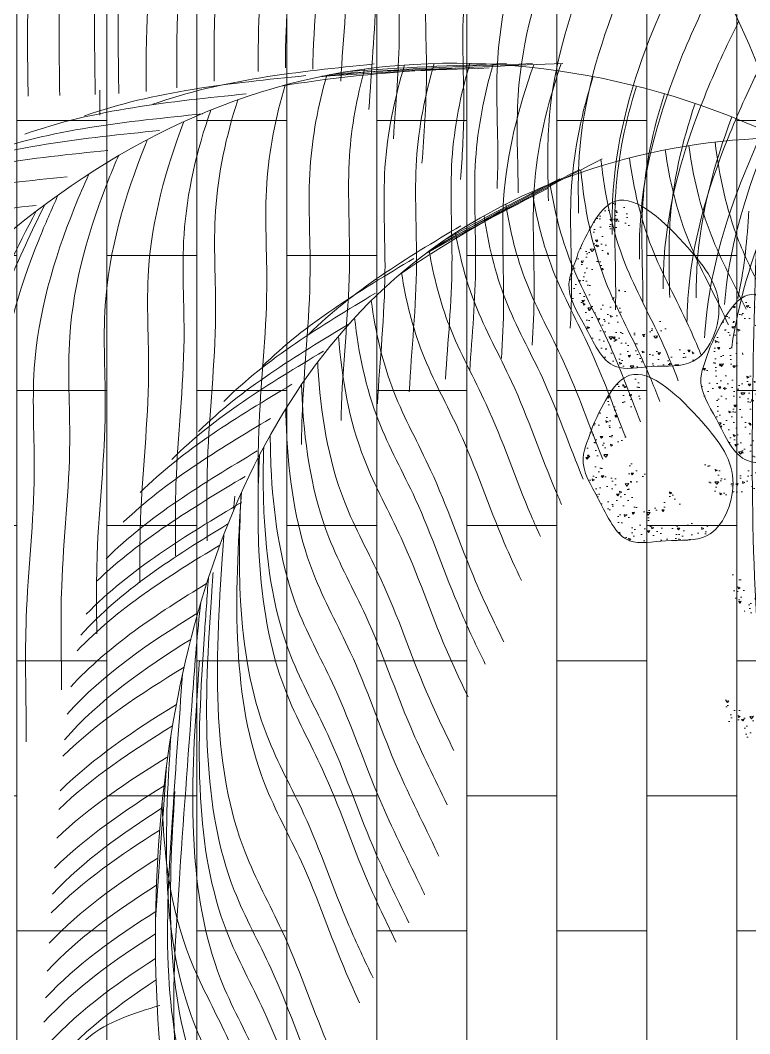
# Model space of a CAD drawing. Header units: inches. Extents: x 17.6 to 55, y 11.8 to 85.9.
# Drawn here: x 38.812 to 39.47, y 62.758 to 63.673 of the extents above; entities that cross this region are included whole.
import ezdxf

# ---------------------------------------------------------------- set-up
doc = ezdxf.new("R2010")
doc.units = ezdxf.units.IN
doc.header["$MEASUREMENT"] = 0
doc.layers.add('FURNITURE F 1 100', color=7, linetype='Continuous', lineweight=13, true_color=0x93979a)
doc.layers.add('HATCH F 1 100', color=7, linetype='Continuous', lineweight=0, true_color=0xc9c9c9)
doc.layers.add('TREE G 1 100', color=7, linetype='Continuous', lineweight=9, true_color=0xbed3d5, transparency=0.6)
doc.layers.add('WALL 1 100', color=250, linetype='Continuous', lineweight=30)
pattern_1 = [(5, (0, 0), (0.0138842124, -0.01654656), [0.00225, -0.02475]), (310, (0, 0), (0.0130130445, 0.018899765), [0.0018, -0.0198]), (55.451444, (0.001157, -0.001379), (0.0268972566, 0.002353205), [0.001912206, -0.0210342634]), (1.1842, (0.004243, 0.004243), (0.019128413, -0.026150802), [0.003375, -0.037125]), (51.635635, (0.005837, 0.002063), (0.04049135, 0.000837002), [0.00286831, -0.031551413]), (306.184164, (0.004243, 0.004243), (0.04049135, 0.000837002), [0.0027, -0.0297]), (336, (0.005303, 0.00106), (0.0041214743, -0.021203147), [0.00225, -0.02475]), (281, (0.005303, 0.00106), (0.020544253, 0.010221258), [0.0018, -0.0198]), (26.451445, (0.005647, -0.000706), (0.024665727, -0.010981889), [0.001912206, -0.0210342634]), (352.5, (0, 0), (0.0073196945, 0.00680379556), [0, -0.01956, 0, -0.0201, 0, -0.019875]), (322.5, (0, 0), (0.0139472835, 0.0027861883), [0, -0.01146, 0, -0.01911, 0, -0.007575]), (282.5, (-0.0047305, 0.0047305), (0.01084562285, -0.011802545), [0, -0.0075, 0, -0.0234, 0, -0.03105]), (272.5, (-0.006852, 0.006852), (0.0144947942, -0.0102476995), [0, -0.00975, 0, -0.01554, 0, -0.02205])]

msp = doc.modelspace()

# ---------------------------------------------------------------- hatches: boundary and pattern name
at = {"layer": 'HATCH F 1 100'}
h = msp.add_hatch(dxfattribs=at)
h.set_pattern_fill('AR-BRSTD', color=256, scale=0.0012, angle=90, style=0)
h.set_pattern_definition([(90, (-1398.88951, -763.15725), (-0.08129016, 5e-18), []), (180, (-1398.88951, -763.15725), (-0.08129016, -0.12192), [0.08129016, -0.08129016])])
edge = h.paths.add_edge_path()
edge.add_line((37.88997, 64.8624), (37.88937, 62.1624))
edge.add_line((37.88937, 62.1624), (45.45681, 62.1624))
edge.add_line((45.45681, 62.1624), (45.45681, 62.8624))
edge.add_arc((45.31831, 77.65266), 14.79092, 239.852805, 270.536527, ccw=False)
at = {"layer": 'TREE G 1 100'}
h = msp.add_hatch(dxfattribs=at)
h.set_pattern_fill('AR-CONC', color=256, scale=0.003, angle=-45, style=0)
h.set_pattern_definition(pattern_1)
edge = h.paths.add_edge_path()
edge.add_spline(control_points=[(39.42245, 63.36697), (39.42175, 63.36919), (39.41961, 63.37372), (39.40805, 63.38326), (39.3918, 63.37359), (39.37464, 63.37348), (39.36717, 63.38905), (39.38327, 63.38472), (39.39387, 63.38603), (39.39812, 63.39777), (39.38703, 63.40823), (39.37587, 63.40201), (39.37263, 63.39117), (39.36242, 63.39172), (39.35041, 63.38943), (39.35242, 63.40291), (39.35405, 63.41295), (39.36462, 63.41641), (39.36413, 63.42754), (39.35816, 63.43232), (39.34759, 63.43276), (39.34857, 63.41521), (39.33268, 63.41825), (39.33049, 63.42907), (39.32879, 63.44363), (39.34522, 63.44465), (39.34591, 63.46053), (39.33633, 63.47324), (39.35026, 63.48312), (39.37106, 63.48149), (39.36203, 63.49674), (39.36073, 63.50438), (39.3609, 63.50966)], knot_values=[0.046682, 0.046682, 0.046682, 0.046682, 0.057005, 0.069004, 0.106923, 0.12604, 0.140308, 0.155306, 0.17668, 0.182603, 0.206457, 0.219031, 0.232545, 0.24983, 0.259203, 0.27803, 0.289881, 0.304519, 0.317634, 0.329636, 0.335261, 0.35969, 0.372949, 0.387217, 0.406044, 0.425344, 0.438589, 0.467247, 0.476619, 0.508656, 0.518745, 0.542007, 0.542007, 0.542007, 0.542007], degree=3, periodic=0)
edge.add_spline(control_points=[(39.3609, 63.50966), (39.35672, 63.51062), (39.33866, 63.5107), (39.32608, 63.48639), (39.31532, 63.46293), (39.31283, 63.45366), (39.30038, 63.43081), (39.32318, 63.39687), (39.341, 63.35299), (39.3836, 63.36248), (39.41012, 63.35918), (39.42135, 63.36618), (39.42245, 63.36697)], knot_values=[0.352766, 0.352766, 0.352766, 0.352766, 0.374927, 0.452688, 0.452688, 0.452688, 0.495314, 0.553573, 0.621774, 0.669538, 0.72455, 0.730811, 0.730811, 0.730811, 0.730811], degree=3, periodic=0)
h = msp.add_hatch(dxfattribs=at)
h.set_pattern_fill('AR-CONC', color=256, scale=0.003, angle=-45, style=0)
h.set_pattern_definition(pattern_1)
edge = h.paths.add_edge_path()
edge.add_spline(control_points=[(39.54156, 63.28197), (39.54085, 63.28419), (39.53872, 63.28871), (39.52716, 63.29825), (39.51091, 63.28858), (39.49374, 63.28847), (39.48627, 63.30405), (39.50238, 63.29971), (39.51298, 63.30102), (39.51722, 63.31276), (39.50614, 63.32322), (39.49497, 63.317), (39.49174, 63.30616), (39.48153, 63.30671), (39.46952, 63.30442), (39.47152, 63.3179), (39.47315, 63.32794), (39.48372, 63.3314), (39.48323, 63.34254), (39.47726, 63.34731), (39.4667, 63.34776), (39.46768, 63.3302), (39.45179, 63.33325), (39.44959, 63.34407), (39.4479, 63.35862), (39.46433, 63.35964), (39.46501, 63.37553), (39.45544, 63.38823), (39.46937, 63.39811), (39.49016, 63.39648), (39.48113, 63.41173), (39.47984, 63.41937), (39.48, 63.42465)], knot_values=[0.046682, 0.046682, 0.046682, 0.046682, 0.057005, 0.069004, 0.106923, 0.12604, 0.140308, 0.155306, 0.17668, 0.182603, 0.206457, 0.219031, 0.232545, 0.24983, 0.259203, 0.27803, 0.289881, 0.304519, 0.317634, 0.329636, 0.335261, 0.35969, 0.372949, 0.387217, 0.406044, 0.425344, 0.438589, 0.467247, 0.476619, 0.508656, 0.518745, 0.542007, 0.542007, 0.542007, 0.542007], degree=3, periodic=0)
edge.add_spline(control_points=[(39.48, 63.42465), (39.47583, 63.42562), (39.45777, 63.42569), (39.44519, 63.40138), (39.43443, 63.37793), (39.43193, 63.36865), (39.41949, 63.34581), (39.44229, 63.31186), (39.46011, 63.26799), (39.50271, 63.27747), (39.52923, 63.27418), (39.54045, 63.28117), (39.54156, 63.28197)], knot_values=[0.352766, 0.352766, 0.352766, 0.352766, 0.374927, 0.452688, 0.452688, 0.452688, 0.495314, 0.553573, 0.621774, 0.669538, 0.72455, 0.730811, 0.730811, 0.730811, 0.730811], degree=3, periodic=0)
h = msp.add_hatch(dxfattribs=at)
h.set_pattern_fill('AR-CONC', color=256, scale=0.003, angle=-45, style=0)
h.set_pattern_definition(pattern_1)
edge = h.paths.add_edge_path()
edge.add_spline(control_points=[(39.56719, 63.34336), (39.56683, 63.3499), (39.56648, 63.35644), (39.56616, 63.36298)], knot_values=[3.219772, 3.219772, 3.219772, 3.219772, 3.248424, 3.248424, 3.248424, 3.248424], degree=3, periodic=0)
edge.add_spline(control_points=[(39.56616, 63.36298), (39.55826, 63.36057), (39.5455, 63.35514), (39.53226, 63.37584), (39.52483, 63.36027), (39.512, 63.35622), (39.50193, 63.36893), (39.49495, 63.3556), (39.48246, 63.35594), (39.46727, 63.35866), (39.44984, 63.33915), (39.44156, 63.36444), (39.43327, 63.3648), (39.42945, 63.36337)], knot_values=[0.030753, 0.030753, 0.030753, 0.030753, 0.064386, 0.084893, 0.102291, 0.119205, 0.137549, 0.149143, 0.170062, 0.186473, 0.217713, 0.243965, 0.262776, 0.262776, 0.262776, 0.262776], degree=3, periodic=0)
edge.add_spline(control_points=[(39.42945, 63.36337), (39.42982, 63.35658), (39.43022, 63.34979), (39.43065, 63.343)], knot_values=[3.344046, 3.344046, 3.344046, 3.344046, 3.374024, 3.374024, 3.374024, 3.374024], degree=3, periodic=0)
edge.add_spline(control_points=[(39.43065, 63.343), (39.43211, 63.34272), (39.43783, 63.33982), (39.44496, 63.31804), (39.4624, 63.33755), (39.47758, 63.33483), (39.49007, 63.33449), (39.49706, 63.34782), (39.50712, 63.33511), (39.51996, 63.33916), (39.52738, 63.35473), (39.54218, 63.33159), (39.55742, 63.34166), (39.56719, 63.34336)], knot_values=[0.041345, 0.041345, 0.041345, 0.041345, 0.049564, 0.075816, 0.107056, 0.123467, 0.144385, 0.15598, 0.174324, 0.191238, 0.208636, 0.229143, 0.271189, 0.271189, 0.271189, 0.271189], degree=3, periodic=0)
h = msp.add_hatch(dxfattribs=at)
h.set_pattern_fill('AR-CONC', color=256, scale=0.003, angle=-45, style=0)
h.set_pattern_definition(pattern_1)
edge = h.paths.add_edge_path()
edge.add_spline(control_points=[(39.43522, 63.20971), (39.43451, 63.21193), (39.43238, 63.21645), (39.42081, 63.226), (39.40456, 63.21633), (39.3874, 63.21622), (39.37993, 63.23179), (39.39603, 63.22745), (39.40663, 63.22877), (39.41088, 63.24051), (39.39979, 63.25096), (39.38863, 63.24475), (39.38539, 63.23391), (39.37518, 63.23446), (39.36317, 63.23217), (39.36518, 63.24565), (39.36681, 63.25569), (39.37738, 63.25914), (39.37689, 63.27028), (39.37092, 63.27506), (39.36035, 63.2755), (39.36133, 63.25795), (39.34545, 63.26099), (39.34325, 63.27181), (39.34155, 63.28637), (39.35798, 63.28738), (39.35867, 63.30327), (39.34909, 63.31598), (39.36302, 63.32586), (39.38382, 63.32422), (39.37479, 63.33948), (39.37349, 63.34712), (39.37366, 63.3524)], knot_values=[0.046682, 0.046682, 0.046682, 0.046682, 0.057005, 0.069004, 0.106923, 0.12604, 0.140308, 0.155306, 0.17668, 0.182603, 0.206457, 0.219031, 0.232545, 0.24983, 0.259203, 0.27803, 0.289881, 0.304519, 0.317634, 0.329636, 0.335261, 0.35969, 0.372949, 0.387217, 0.406044, 0.425344, 0.438589, 0.467247, 0.476619, 0.508656, 0.518745, 0.542007, 0.542007, 0.542007, 0.542007], degree=3, periodic=0)
edge.add_spline(control_points=[(39.37366, 63.3524), (39.36948, 63.35336), (39.35142, 63.35344), (39.33885, 63.32913), (39.32808, 63.30567), (39.32559, 63.2964), (39.31314, 63.27355), (39.33594, 63.23961), (39.35376, 63.19573), (39.39636, 63.20522), (39.42289, 63.20192), (39.43411, 63.20891), (39.43522, 63.20971)], knot_values=[0.352766, 0.352766, 0.352766, 0.352766, 0.374927, 0.452688, 0.452688, 0.452688, 0.495314, 0.553573, 0.621774, 0.669538, 0.72455, 0.730811, 0.730811, 0.730811, 0.730811], degree=3, periodic=0)
h = msp.add_hatch(dxfattribs=at)
h.set_pattern_fill('AR-CONC', color=256, scale=0.003, angle=-45, style=0)
h.set_pattern_definition(pattern_1)
edge = h.paths.add_edge_path()
edge.add_spline(control_points=[(39.56719, 63.25476), (39.56683, 63.2613), (39.56648, 63.26784), (39.56616, 63.27438)], knot_values=[3.219772, 3.219772, 3.219772, 3.219772, 3.248424, 3.248424, 3.248424, 3.248424], degree=3, periodic=0)
edge.add_spline(control_points=[(39.56616, 63.27438), (39.55826, 63.27197), (39.5455, 63.26654), (39.53226, 63.28724), (39.52483, 63.27167), (39.512, 63.26762), (39.50193, 63.28033), (39.49495, 63.267), (39.48246, 63.26734), (39.46727, 63.27006), (39.44984, 63.25055), (39.44156, 63.27584), (39.43327, 63.2762), (39.42945, 63.27477)], knot_values=[0.030753, 0.030753, 0.030753, 0.030753, 0.064386, 0.084893, 0.102291, 0.119205, 0.137549, 0.149143, 0.170062, 0.186473, 0.217713, 0.243965, 0.262776, 0.262776, 0.262776, 0.262776], degree=3, periodic=0)
edge.add_spline(control_points=[(39.42945, 63.27477), (39.42982, 63.26798), (39.43022, 63.26119), (39.43065, 63.2544)], knot_values=[3.344046, 3.344046, 3.344046, 3.344046, 3.374024, 3.374024, 3.374024, 3.374024], degree=3, periodic=0)
edge.add_spline(control_points=[(39.43065, 63.2544), (39.43211, 63.25412), (39.43783, 63.25122), (39.44496, 63.22944), (39.4624, 63.24895), (39.47758, 63.24623), (39.49007, 63.24589), (39.49706, 63.25922), (39.50712, 63.24651), (39.51996, 63.25056), (39.52738, 63.26613), (39.54218, 63.24299), (39.55742, 63.25306), (39.56719, 63.25476)], knot_values=[0.041345, 0.041345, 0.041345, 0.041345, 0.049564, 0.075816, 0.107056, 0.123467, 0.144385, 0.15598, 0.174324, 0.191238, 0.208636, 0.229143, 0.271189, 0.271189, 0.271189, 0.271189], degree=3, periodic=0)
h = msp.add_hatch(dxfattribs=at)
h.set_pattern_fill('AR-CONC', color=256, scale=0.003, angle=-45, style=0)
h.set_pattern_definition(pattern_1)
edge = h.paths.add_edge_path()
edge.add_spline(control_points=[(39.59053, 63.15217), (39.59016, 63.15871), (39.58982, 63.16525), (39.5895, 63.17179)], knot_values=[3.219772, 3.219772, 3.219772, 3.219772, 3.248424, 3.248424, 3.248424, 3.248424], degree=3, periodic=0)
edge.add_spline(control_points=[(39.5895, 63.17179), (39.58159, 63.16938), (39.56883, 63.16395), (39.55559, 63.18465), (39.54816, 63.16908), (39.53533, 63.16503), (39.52526, 63.17774), (39.51828, 63.16441), (39.50579, 63.16475), (39.49061, 63.16747), (39.47317, 63.14796), (39.46489, 63.17326), (39.45661, 63.17361), (39.45278, 63.17218)], knot_values=[0.030753, 0.030753, 0.030753, 0.030753, 0.064386, 0.084893, 0.102291, 0.119205, 0.137549, 0.149143, 0.170062, 0.186473, 0.217713, 0.243965, 0.262776, 0.262776, 0.262776, 0.262776], degree=3, periodic=0)
edge.add_spline(control_points=[(39.45278, 63.17218), (39.45316, 63.16539), (39.45356, 63.1586), (39.45398, 63.15181)], knot_values=[3.344046, 3.344046, 3.344046, 3.344046, 3.374024, 3.374024, 3.374024, 3.374024], degree=3, periodic=0)
edge.add_spline(control_points=[(39.45398, 63.15181), (39.45544, 63.15153), (39.46117, 63.14863), (39.4683, 63.12685), (39.48573, 63.14636), (39.50092, 63.14364), (39.51341, 63.1433), (39.52039, 63.15663), (39.53046, 63.14392), (39.54329, 63.14797), (39.55072, 63.16354), (39.56551, 63.1404), (39.58075, 63.15047), (39.59053, 63.15217)], knot_values=[0.041345, 0.041345, 0.041345, 0.041345, 0.049564, 0.075816, 0.107056, 0.123467, 0.144385, 0.15598, 0.174324, 0.191238, 0.208636, 0.229143, 0.271189, 0.271189, 0.271189, 0.271189], degree=3, periodic=0)
h = msp.add_hatch(dxfattribs=at)
h.set_pattern_fill('AR-CONC', color=256, scale=0.003, angle=-45, style=0)
h.set_pattern_definition(pattern_1)
edge = h.paths.add_edge_path()
edge.add_spline(control_points=[(39.58586, 63.04026), (39.5855, 63.0468), (39.58515, 63.05334), (39.58483, 63.05988)], knot_values=[3.219772, 3.219772, 3.219772, 3.219772, 3.248424, 3.248424, 3.248424, 3.248424], degree=3, periodic=0)
edge.add_spline(control_points=[(39.58483, 63.05988), (39.57693, 63.05747), (39.56416, 63.05203), (39.55093, 63.07273), (39.5435, 63.05717), (39.53067, 63.05312), (39.5206, 63.06583), (39.51362, 63.0525), (39.50113, 63.05283), (39.48594, 63.05555), (39.46851, 63.03604), (39.46023, 63.06134), (39.45194, 63.0617), (39.44811, 63.06027)], knot_values=[0.030753, 0.030753, 0.030753, 0.030753, 0.064386, 0.084893, 0.102291, 0.119205, 0.137549, 0.149143, 0.170062, 0.186473, 0.217713, 0.243965, 0.262776, 0.262776, 0.262776, 0.262776], degree=3, periodic=0)
edge.add_spline(control_points=[(39.44811, 63.06027), (39.44849, 63.05348), (39.44889, 63.04669), (39.44931, 63.0399)], knot_values=[3.344046, 3.344046, 3.344046, 3.344046, 3.374024, 3.374024, 3.374024, 3.374024], degree=3, periodic=0)
edge.add_spline(control_points=[(39.44931, 63.0399), (39.45077, 63.03961), (39.4565, 63.03672), (39.46363, 63.01493), (39.48107, 63.03445), (39.49625, 63.03172), (39.50874, 63.03139), (39.51572, 63.04472), (39.52579, 63.03201), (39.53862, 63.03606), (39.54605, 63.05162), (39.56085, 63.02849), (39.57609, 63.03856), (39.58586, 63.04026)], knot_values=[0.041345, 0.041345, 0.041345, 0.041345, 0.049564, 0.075816, 0.107056, 0.123467, 0.144385, 0.15598, 0.174324, 0.191238, 0.208636, 0.229143, 0.271189, 0.271189, 0.271189, 0.271189], degree=3, periodic=0)

# ---------------------------------------------------------------- linework, layer by layer
at = {"layer": 'FURNITURE F 1 100'}
msp.add_arc((45.31831, 77.65266), 14.79092, 239.852805, 270.536527, dxfattribs=at)
at = {"layer": 'TREE G 1 100'}
msp.add_line((38.8833, 63.60948), (38.8833, 63.58705), dxfattribs=at)
for points in [[(39.52413, 63.55725), (39.543, 64.09651), (39.34297, 64.35294), (39.03348, 64.26243)], [(39.5045, 63.55725), (39.48563, 64.09651), (39.68567, 64.35294), (39.99515, 64.26243)], [(37.99997, 62.45242), (38.18176, 63.44539), (38.77562, 64.00242), (39.36948, 63.80867), (39.52703, 63.38484), (39.52703, 63.32429)], [(39.47695, 63.49501), (39.47695, 63.1236), (39.55855, 62.29018), (39.44976, 61.61076), (39.57102, 60.27567), (39.587, 59.73284)]]:
    msp.add_spline(points, degree=3, dxfattribs=at)
for points, knots in [([(37.93651, 63.6578), (38.14716, 63.84079), (38.52772, 64.17138), (39.25299, 64.22424), (39.47108, 63.91703), (39.52867, 63.4572)], [0, 0, 0, 0, 1.475291, 2.665233, 3.253618, 3.253618, 3.253618, 3.253618]), ([(38.84367, 64.01131), (38.83449, 63.98098), (38.82158, 63.91891), (38.82946, 63.81197), (38.81663, 63.70734), (38.81832, 63.63409), (38.81862, 63.60413)], [1.906077, 1.906077, 1.906077, 1.906077, 2.0439688, 2.1818949, 2.3731649, 2.5039971, 2.5039971, 2.5039971, 2.5039971]), ([(38.87042, 64.01264), (38.86215, 63.98415), (38.8502, 63.92402), (38.85792, 63.81908), (38.84483, 63.71229), (38.8469, 63.63689), (38.84714, 63.60473)], [1.9148201, 1.9148201, 1.9148201, 1.9148201, 2.0439688, 2.1818949, 2.3731649, 2.5134767, 2.5134767, 2.5134767, 2.5134767]), ([(38.90247, 64.01273), (38.89418, 63.98421), (38.88221, 63.92405), (38.88994, 63.81908), (38.87688, 63.71257), (38.8789, 63.63744), (38.87915, 63.60556)], [1.9146829, 1.9146829, 1.9146829, 1.9146829, 2.0439688, 2.1818949, 2.3731649, 2.5122665, 2.5122665, 2.5122665, 2.5122665]), ([(38.92358, 64.01192), (38.91542, 63.98366), (38.90358, 63.92377), (38.91129, 63.81908), (38.89827, 63.71289), (38.90023, 63.63808), (38.90049, 63.60653)], [1.9159091, 1.9159091, 1.9159091, 1.9159091, 2.0439688, 2.1818949, 2.3731649, 2.5108508, 2.5108508, 2.5108508, 2.5108508]), ([(38.96041, 64.01159), (38.94619, 63.97219), (38.92796, 63.90038), (38.93657, 63.78332), (38.92508, 63.6896), (38.92517, 63.62727), (38.92536, 63.60838)], [1.8618696, 1.8618696, 1.8618696, 1.8618696, 2.0439688, 2.1818949, 2.3731649, 2.4559961, 2.4559961, 2.4559961, 2.4559961]), ([(38.98508, 64.01251), (38.97237, 63.97568), (38.95576, 63.90665), (38.96416, 63.7925), (38.95243, 63.69681), (38.95277, 63.63251), (38.95301, 63.61162)], [1.8745717, 1.8745717, 1.8745717, 1.8745717, 2.0439688, 2.1818949, 2.3731649, 2.4646768, 2.4646768, 2.4646768, 2.4646768]), ([(39.01392, 64.00083), (39.00377, 63.96862), (38.98985, 63.90456), (38.99788, 63.79557), (38.98627, 63.70087), (38.98648, 63.63755), (38.98669, 63.61768)], [1.8970865, 1.8970865, 1.8970865, 1.8970865, 2.0439688, 2.1818949, 2.3731649, 2.4603121, 2.4603121, 2.4603121, 2.4603121]), ([(39.05299, 63.9922), (39.04325, 63.96078), (39.02977, 63.89757), (39.03773, 63.78944), (39.02672, 63.69967), (39.02634, 63.64128), (39.02642, 63.62636)], [1.9008843, 1.9008843, 1.9008843, 1.9008843, 2.0439688, 2.1818949, 2.3731649, 2.438654, 2.438654, 2.438654, 2.438654]), ([(39.07824, 63.98536), (39.06811, 63.9532), (39.05423, 63.8892), (39.06225, 63.78026), (39.05175, 63.69467), (39.05095, 63.64047), (39.05092, 63.62976)], [1.8973209, 1.8973209, 1.8973209, 1.8973209, 2.0439688, 2.1818949, 2.3731649, 2.4202332, 2.4202332, 2.4202332, 2.4202332]), ([(39.10591, 63.97668), (39.09413, 63.94147), (39.0785, 63.8742), (39.08677, 63.76188), (39.07698, 63.68207), (39.07571, 63.63363), (39.07562, 63.6287)], [1.8825437, 1.8825437, 1.8825437, 1.8825437, 2.0439688, 2.1818949, 2.3731649, 2.3948589, 2.3948589, 2.3948589, 2.3948589]), ([(39.13924, 63.9645), (39.12293, 63.9217), (39.10238, 63.84612), (39.11102, 63.72877), (39.10296, 63.6575), (39.10101, 63.61762)], [1.844708, 1.844708, 1.844708, 1.844708, 2.0439688, 2.1818949, 2.3572428, 2.3572428, 2.3572428, 2.3572428]), ([(39.17384, 63.94974), (39.17208, 63.94557), (39.15121, 63.89503), (39.12658, 63.81076), (39.13519, 63.69373), (39.1285, 63.62718), (39.12632, 63.59204)], [1.8054889, 1.8054889, 1.8054889, 1.8054889, 1.8252336, 2.0439688, 2.1818949, 2.3363795, 2.3363795, 2.3363795, 2.3363795]), ([(39.20476, 63.93454), (39.19965, 63.9233), (39.17491, 63.86596), (39.14803, 63.77401), (39.1564, 63.66043), (39.15062, 63.59727), (39.14845, 63.56555)], [1.7711916, 1.7711916, 1.7711916, 1.7711916, 1.8252336, 2.0439688, 2.1818949, 2.3213428, 2.3213428, 2.3213428, 2.3213428]), ([(39.23894, 63.9153), (39.23029, 63.89737), (39.2016, 63.83357), (39.17256, 63.73419), (39.18048, 63.62662), (39.17614, 63.56942), (39.17425, 63.54366)], [1.7380227, 1.7380227, 1.7380227, 1.7380227, 1.8252336, 2.0439688, 2.1818949, 2.2950852, 2.2950852, 2.2950852, 2.2950852]), ([(39.27584, 63.89121), (39.26601, 63.87117), (39.23601, 63.80532), (39.20627, 63.70357), (39.2138, 63.60131), (39.21058, 63.54936), (39.20912, 63.52887)], [1.7274066, 1.7274066, 1.7274066, 1.7274066, 1.8252336, 2.0439688, 2.1818949, 2.2718884, 2.2718884, 2.2718884, 2.2718884]), ([(39.31458, 63.86144), (39.30173, 63.83618), (39.2684, 63.7653), (39.23693, 63.65763), (39.24352, 63.56809), (39.24239, 63.52876), (39.24205, 63.5209)], [1.700981, 1.700981, 1.700981, 1.700981, 1.8252336, 2.0439688, 2.1818949, 2.216335, 2.216335, 2.216335, 2.216335]), ([(39.33911, 63.83967), (39.32397, 63.81058), (39.28807, 63.73599), (39.2559, 63.62591), (39.26105, 63.54631), (39.26109, 63.51682)], [1.6813867, 1.6813867, 1.6813867, 1.6813867, 1.8252336, 2.0439688, 2.173087, 2.173087, 2.173087, 2.173087]), ([(39.36657, 63.81187), (39.35148, 63.78285), (39.31563, 63.70834), (39.28543, 63.605), (39.28796, 63.53235), (39.28842, 63.50965)], [1.6817794, 1.6817794, 1.6817794, 1.6817794, 1.8252336, 2.0439688, 2.1433417, 2.1433417, 2.1433417, 2.1433417]), ([(39.39257, 63.78126), (39.37807, 63.75322), (39.34289, 63.67966), (39.31459, 63.58281), (39.3153, 63.51573), (39.31566, 63.49852)], [1.6868007, 1.6868007, 1.6868007, 1.6868007, 1.8252336, 2.0439688, 2.1193625, 2.1193625, 2.1193625, 2.1193625]), ([(39.41965, 63.74367), (39.40648, 63.71787), (39.37279, 63.64647), (39.34632, 63.55589), (39.34593, 63.49265), (39.34611, 63.47922)], [1.6982398, 1.6982398, 1.6982398, 1.6982398, 1.8252336, 2.0439688, 2.1028178, 2.1028178, 2.1028178, 2.1028178]), ([(39.44067, 63.7092), (39.42881, 63.68563), (39.39657, 63.61637), (39.37134, 63.53004), (39.37049, 63.46858), (39.37058, 63.4569)], [1.7095464, 1.7095464, 1.7095464, 1.7095464, 1.8252336, 2.0439688, 2.0951497, 2.0951497, 2.0951497, 2.0951497]), ([(39.46017, 63.67161), (39.44904, 63.6493), (39.41761, 63.58125), (39.39348, 63.49868), (39.39204, 63.43963), (39.39201, 63.43034)], [1.7159297, 1.7159297, 1.7159297, 1.7159297, 1.8252336, 2.0439688, 2.0847324, 2.0847324, 2.0847324, 2.0847324]), ([(38.31486, 62.07344), (38.33166, 62.40997), (38.36201, 63.01794), (38.92258, 63.69387), (39.37256, 63.62689), (39.49982, 63.56553)], [0, 0, 0, 0, 1.475291, 2.665233, 3.253618, 3.253618, 3.253618, 3.253618]), ([(39.12242, 63.62862), (39.11544, 63.60289), (39.10482, 63.54562), (39.11233, 63.44365), (39.10259, 63.3642), (39.10129, 63.31613), (39.1012, 63.31156)], [1.9277698, 1.9277698, 1.9277698, 1.9277698, 2.0439688, 2.1818949, 2.3731649, 2.3932761, 2.3932761, 2.3932761, 2.3932761]), ([(39.15857, 63.63232), (39.14938, 63.60199), (39.13648, 63.53993), (39.14406, 63.43693), (39.13609, 63.36595), (39.13411, 63.32636)], [1.906077, 1.906077, 1.906077, 1.906077, 2.0439688, 2.1818949, 2.3559465, 2.3559465, 2.3559465, 2.3559465]), ([(39.18532, 63.63366), (39.17705, 63.60517), (39.16509, 63.54503), (39.17244, 63.44528), (39.16483, 63.37551), (39.16277, 63.33715)], [1.9148201, 1.9148201, 1.9148201, 1.9148201, 2.0439688, 2.1818949, 2.3505525, 2.3505525, 2.3505525, 2.3505525]), ([(39.21736, 63.63375), (39.20908, 63.60523), (39.19711, 63.54507), (39.20417, 63.44911), (39.19764, 63.38314), (39.19546, 63.34859)], [1.9146829, 1.9146829, 1.9146829, 1.9146829, 2.0439688, 2.1818949, 2.333785, 2.333785, 2.333785, 2.333785]), ([(39.23848, 63.63294), (39.23032, 63.60468), (39.21848, 63.54479), (39.22533, 63.45172), (39.21949, 63.38832), (39.21732, 63.35636)], [1.9159091, 1.9159091, 1.9159091, 1.9159091, 2.0439688, 2.1818949, 2.3224098, 2.3224098, 2.3224098, 2.3224098]), ([(39.2753, 63.63261), (39.26109, 63.59321), (39.24285, 63.52139), (39.24946, 63.43162), (39.24701, 63.38375), (39.24593, 63.36733)], [1.8618696, 1.8618696, 1.8618696, 1.8618696, 2.0439688, 2.1818949, 2.2539651, 2.2539651, 2.2539651, 2.2539651]), ([(39.29997, 63.63353), (39.28726, 63.59669), (39.27065, 63.52767), (39.27698, 63.44175), (39.27469, 63.3948), (39.27369, 63.37931)], [1.8745717, 1.8745717, 1.8745717, 1.8745717, 2.0439688, 2.1818949, 2.2498826, 2.2498826, 2.2498826, 2.2498826]), ([(39.47865, 63.62884), (39.46863, 63.60847), (39.43843, 63.54231), (39.4156, 63.46419), (39.41363, 63.40748), (39.41353, 63.40049)], [1.7257412, 1.7257412, 1.7257412, 1.7257412, 1.8252336, 2.0439688, 2.0746274, 2.0746274, 2.0746274, 2.0746274]), ([(39.08823, 63.62299), (39.08051, 63.59564), (39.06912, 63.5367), (39.07675, 63.43299), (39.06655, 63.34981), (39.06554, 63.29801), (39.06547, 63.2897)], [1.9201884, 1.9201884, 1.9201884, 1.9201884, 2.0439688, 2.1818949, 2.3731649, 2.4096766, 2.4096766, 2.4096766, 2.4096766]), ([(39.32882, 63.62184), (39.31867, 63.58964), (39.30475, 63.52558), (39.31039, 63.44898), (39.30877, 63.40617), (39.30815, 63.39483)], [1.8970865, 1.8970865, 1.8970865, 1.8970865, 2.0439688, 2.1818949, 2.2316654, 2.2316654, 2.2316654, 2.2316654]), ([(39.05067, 63.61424), (39.0421, 63.58514), (39.02984, 63.52437), (39.03761, 63.41877), (39.02658, 63.32881), (39.02623, 63.27023), (39.02631, 63.25512)], [1.9119248, 1.9119248, 1.9119248, 1.9119248, 2.0439688, 2.1818949, 2.3731649, 2.4394827, 2.4394827, 2.4394827, 2.4394827]), ([(39.36788, 63.61322), (39.35815, 63.5818), (39.34466, 63.51859), (39.34968, 63.45039), (39.34904, 63.41506), (39.34893, 63.41121)], [1.9008843, 1.9008843, 1.9008843, 1.9008843, 2.0439688, 2.1818949, 2.1987562, 2.1987562, 2.1987562, 2.1987562]), ([(39.00796, 63.60092), (38.99752, 63.56815), (38.98329, 63.5035), (38.99136, 63.39389), (38.97922, 63.29485), (38.98003, 63.22719), (38.98033, 63.20293)], [1.8943918, 1.8943918, 1.8943918, 1.8943918, 2.0439688, 2.1818949, 2.3731649, 2.4793902, 2.4793902, 2.4793902, 2.4793902]), ([(39.39314, 63.60638), (39.38301, 63.57422), (39.36947, 63.51183), (39.37369, 63.44836), (39.37368, 63.4185)], [1.8973209, 1.8973209, 1.8973209, 1.8973209, 2.0439688, 2.1746981, 2.1746981, 2.1746981, 2.1746981]), ([(38.98348, 63.59161), (38.97095, 63.55507), (38.95452, 63.48637), (38.9629, 63.37256), (38.95106, 63.27605), (38.95152, 63.21092), (38.95177, 63.18922)], [1.8760357, 1.8760357, 1.8760357, 1.8760357, 2.0439688, 2.1818949, 2.3731649, 2.4682667, 2.4682667, 2.4682667, 2.4682667]), ([(39.42081, 63.5977), (39.40902, 63.56248), (39.39547, 63.50417), (39.39746, 63.4449), (39.39793, 63.42249)], [1.8825437, 1.8825437, 1.8825437, 1.8825437, 2.0439688, 2.1420624, 2.1420624, 2.1420624, 2.1420624]), ([(39.49145, 63.59306), (39.48237, 63.57436), (39.4532, 63.5098), (39.43247, 63.43886), (39.42946, 63.3876), (39.42938, 63.386)], [1.7341258, 1.7341258, 1.7341258, 1.7341258, 1.8252336, 2.0439688, 2.0509851, 2.0509851, 2.0509851, 2.0509851]), ([(38.9593, 63.58119), (38.94276, 63.53801), (38.92194, 63.46199), (38.93088, 63.34056), (38.91936, 63.24662), (38.91947, 63.18407), (38.91966, 63.16496)], [1.8427561, 1.8427561, 1.8427561, 1.8427561, 2.0439688, 2.1818949, 2.3731649, 2.4569684, 2.4569684, 2.4569684, 2.4569684]), ([(39.45414, 63.58552), (39.43783, 63.54272), (39.42296, 63.48801), (39.42182, 63.43246), (39.42184, 63.42225)], [1.844708, 1.844708, 1.844708, 1.844708, 2.0439688, 2.0887588, 2.0887588, 2.0887588, 2.0887588]), ([(39.48874, 63.57075), (39.48697, 63.56659), (39.46649, 63.51699), (39.45108, 63.46464), (39.44744, 63.41602)], [1.8054889, 1.8054889, 1.8054889, 1.8054889, 1.8252336, 2.0395398, 2.0395398, 2.0395398, 2.0395398]), ([(38.92645, 63.56503), (38.92582, 63.5635), (38.90631, 63.51548), (38.8825, 63.43401), (38.89174, 63.30857), (38.87965, 63.20998), (38.8804, 63.14278), (38.88069, 63.11897)], [1.8180237, 1.8180237, 1.8180237, 1.8180237, 1.8252336, 2.0439688, 2.1818949, 2.3731649, 2.4774059, 2.4774059, 2.4774059, 2.4774059]), ([(39.14729, 62.03075), (39.0413, 62.28888), (38.84981, 62.75519), (39.03175, 63.45926), (39.39257, 63.56762), (39.50956, 63.56648)], [0, 0, 0, 0, 1.475291, 2.665233, 3.253618, 3.253618, 3.253618, 3.253618]), ([(39.43901, 63.56274), (39.44259, 63.5322), (39.45298, 63.48373), (39.47536, 63.44001), (39.4836, 63.42338)], [1.8825437, 1.8825437, 1.8825437, 1.8825437, 2.0439688, 2.1420624, 2.1420624, 2.1420624, 2.1420624]), ([(39.39388, 63.55573), (39.39765, 63.52875), (39.40982, 63.47662), (39.43762, 63.42729), (39.44958, 63.40058), (39.45086, 63.39766)], [1.9008843, 1.9008843, 1.9008843, 1.9008843, 2.0439688, 2.1818949, 2.1987562, 2.1987562, 2.1987562, 2.1987562]), ([(39.41522, 63.5595), (39.41896, 63.53183), (39.4308, 63.48031), (39.45632, 63.43422), (39.46683, 63.41184)], [1.8973209, 1.8973209, 1.8973209, 1.8973209, 2.0439688, 2.1746981, 2.1746981, 2.1746981, 2.1746981]), ([(38.90026, 63.55045), (38.89762, 63.54434), (38.87572, 63.49194), (38.85048, 63.40557), (38.85972, 63.28013), (38.84673, 63.17419), (38.84865, 63.09963), (38.84891, 63.06834)], [1.7961557, 1.7961557, 1.7961557, 1.7961557, 1.8252336, 2.0439688, 2.1818949, 2.3731649, 2.5097454, 2.5097454, 2.5097454, 2.5097454]), ([(39.33583, 63.54702), (39.33929, 63.51493), (39.35116, 63.45736), (39.38618, 63.39519), (39.401, 63.3592), (39.40571, 63.34724)], [1.8745717, 1.8745717, 1.8745717, 1.8745717, 2.0439688, 2.1818949, 2.2498826, 2.2498826, 2.2498826, 2.2498826]), ([(39.36157, 63.54842), (39.36531, 63.52071), (39.37745, 63.4678), (39.40866, 63.41239), (39.42253, 63.37973), (39.42607, 63.37101)], [1.8970865, 1.8970865, 1.8970865, 1.8970865, 2.0439688, 2.1818949, 2.2316654, 2.2316654, 2.2316654, 2.2316654]), ([(39.31767, 63.53763), (39.3209, 63.5031), (39.33254, 63.44285), (39.36912, 63.37791), (39.38415, 63.34116), (39.38912, 63.32848)], [1.8618696, 1.8618696, 1.8618696, 1.8618696, 2.0439688, 2.1818949, 2.2539651, 2.2539651, 2.2539651, 2.2539651]), ([(39.50653, 63.53987), (39.4998, 63.5255), (39.47684, 63.47331), (39.45963, 63.418), (39.45388, 63.37744)], [1.7557575, 1.7557575, 1.7557575, 1.7557575, 1.8252336, 2.0049851, 2.0049851, 2.0049851, 2.0049851]), ([(38.8735, 63.53392), (38.86899, 63.5239), (38.84494, 63.46774), (38.81846, 63.37713), (38.8277, 63.25169), (38.81437, 63.14303), (38.81688, 63.06236), (38.81697, 63.02483), (38.81697, 63.02141)], [1.7771833, 1.7771833, 1.7771833, 1.7771833, 1.8252336, 2.0439688, 2.1818949, 2.3731649, 2.5217002, 2.536607, 2.536607, 2.536607, 2.536607]), ([(39.28995, 63.5249), (39.2938, 63.50085), (39.30603, 63.4518), (39.34396, 63.38447), (39.36191, 63.3349), (39.37155, 63.31018)], [1.9159091, 1.9159091, 1.9159091, 1.9159091, 2.0439688, 2.1818949, 2.3224098, 2.3224098, 2.3224098, 2.3224098]), ([(39.27385, 63.51807), (39.27769, 63.49378), (39.28991, 63.44448), (39.32902, 63.37506), (39.34737, 63.32332), (39.35791, 63.29666)], [1.9146829, 1.9146829, 1.9146829, 1.9146829, 2.0439688, 2.1818949, 2.333785, 2.333785, 2.333785, 2.333785]), ([(38.84586, 63.51509), (38.83977, 63.50194), (38.81393, 63.44275), (38.78644, 63.34869), (38.79567, 63.22325), (38.78235, 63.11459), (38.78489, 63.03289), (38.78495, 62.99431), (38.78496, 62.98984)], [1.7617795, 1.7617795, 1.7617795, 1.7617795, 1.8252336, 2.0439688, 2.1818949, 2.3731649, 2.5217002, 2.5411429, 2.5411429, 2.5411429, 2.5411429]), ([(39.24986, 63.50671), (39.2537, 63.48245), (39.26593, 63.43317), (39.30659, 63.361), (39.32547, 63.30604), (39.33744, 63.27656)], [1.9148201, 1.9148201, 1.9148201, 1.9148201, 2.0439688, 2.1818949, 2.3505525, 2.3505525, 2.3505525, 2.3505525]), ([(39.31532, 63.46293), (39.32608, 63.48639), (39.35017, 63.53293), (39.41545, 63.46959), (39.45266, 63.4192), (39.42715, 63.35707), (39.3836, 63.36248), (39.341, 63.35299), (39.32318, 63.39687), (39.30038, 63.43081), (39.31283, 63.45366), (39.31532, 63.46293)], [0, 0, 0, 0, 0.0777612, 0.1912982, 0.2827866, 0.3590266, 0.4140392, 0.4618034, 0.5300041, 0.5882628, 0.6308889, 0.6308889, 0.6308889, 0.6308889]), ([(38.82598, 63.50039), (38.80877, 63.46787), (38.77052, 63.39002), (38.73663, 63.27404), (38.74586, 63.14859), (38.73367, 63.04917), (38.73454, 62.98113), (38.73484, 62.95647)], [1.663861, 1.663861, 1.663861, 1.663861, 1.8252336, 2.0439688, 2.1818949, 2.3731649, 2.4810998, 2.4810998, 2.4810998, 2.4810998]), ([(38.83383, 63.50631), (38.82165, 63.48219), (38.78906, 63.41241), (38.75797, 63.30604), (38.76721, 63.18059), (38.75426, 63.07497), (38.75612, 63.00074), (38.7564, 62.96979)], [1.7067826, 1.7067826, 1.7067826, 1.7067826, 1.8252336, 2.0439688, 2.1818949, 2.3731649, 2.5083107, 2.5083107, 2.5083107, 2.5083107]), ([(39.46931, 63.50031), (39.46923, 63.49877), (39.46783, 63.47236), (39.46474, 63.44586), (39.45939, 63.4216)], [1.8171107, 1.8171107, 1.8171107, 1.8171107, 1.8252336, 1.9562961, 1.9562961, 1.9562961, 1.9562961]), ([(39.23028, 63.49629), (39.23409, 63.47032), (39.24629, 63.41926), (39.28826, 63.34475), (39.3073, 63.28874), (39.31977, 63.25838)], [1.906077, 1.906077, 1.906077, 1.906077, 2.0439688, 2.1818949, 2.3559465, 2.3559465, 2.3559465, 2.3559465]), ([(39.2045, 63.48078), (39.20833, 63.45903), (39.22056, 63.41238), (39.26211, 63.33861), (39.28281, 63.27563), (39.29877, 63.23915), (39.30032, 63.23569)], [1.9277698, 1.9277698, 1.9277698, 1.9277698, 2.0439688, 2.1818949, 2.3731649, 2.3932761, 2.3932761, 2.3932761, 2.3932761]), ([(39.18086, 63.46451), (39.18471, 63.44129), (39.19694, 63.39311), (39.23921, 63.31808), (39.26087, 63.25215), (39.27837, 63.21297), (39.28124, 63.20672)], [1.9201884, 1.9201884, 1.9201884, 1.9201884, 2.0439688, 2.1818949, 2.3731649, 2.4096766, 2.4096766, 2.4096766, 2.4096766]), ([(39.1558, 63.44472), (39.15963, 63.41989), (39.17185, 63.37003), (39.21489, 63.29363), (39.23832, 63.22233), (39.25869, 63.1783), (39.26408, 63.16701)], [1.9119248, 1.9119248, 1.9119248, 1.9119248, 2.0439688, 2.1818949, 2.3731649, 2.4394827, 2.4394827, 2.4394827, 2.4394827]), ([(39.43443, 63.37793), (39.44519, 63.40138), (39.46927, 63.44793), (39.53456, 63.38459), (39.57177, 63.3342), (39.54625, 63.27206), (39.50271, 63.27747), (39.46011, 63.26799), (39.44229, 63.31186), (39.41949, 63.34581), (39.43193, 63.36865), (39.43443, 63.37793)], [0, 0, 0, 0, 0.0777612, 0.1912982, 0.2827866, 0.3590266, 0.4140392, 0.4618034, 0.5300041, 0.5882628, 0.6308889, 0.6308889, 0.6308889, 0.6308889]), ([(39.12849, 63.41969), (39.1322, 63.39145), (39.14432, 63.33799), (39.18899, 63.25868), (39.21479, 63.18019), (39.23924, 63.12977), (39.24801, 63.11169)], [1.8943918, 1.8943918, 1.8943918, 1.8943918, 2.0439688, 2.1818949, 2.3731649, 2.4793902, 2.4793902, 2.4793902, 2.4793902]), ([(39.11342, 63.40408), (39.1169, 63.37228), (39.12879, 63.31501), (39.17518, 63.23267), (39.20031, 63.15618), (39.2236, 63.10753), (39.23144, 63.09135)], [1.8760357, 1.8760357, 1.8760357, 1.8760357, 2.0439688, 2.1818949, 2.3731649, 2.4682667, 2.4682667, 2.4682667, 2.4682667]), ([(39.09897, 63.38776), (39.10179, 63.34956), (39.11297, 63.28526), (39.16245, 63.19741), (39.18692, 63.12295), (39.20905, 63.07611), (39.21593, 63.06186)], [1.8427561, 1.8427561, 1.8427561, 1.8427561, 2.0439688, 2.1818949, 2.3731649, 2.4569684, 2.4569684, 2.4569684, 2.4569684]), ([(39.08004, 63.36407), (39.08011, 63.3627), (39.08241, 63.31984), (39.09328, 63.2504), (39.1444, 63.15964), (39.17008, 63.0815), (39.19432, 63.0314), (39.20292, 63.01366)], [1.8180237, 1.8180237, 1.8180237, 1.8180237, 1.8252336, 2.0439688, 2.1818949, 2.3731649, 2.4774059, 2.4774059, 2.4774059, 2.4774059]), ([(39.32808, 63.30567), (39.33885, 63.32913), (39.36293, 63.37567), (39.42822, 63.31233), (39.46543, 63.26194), (39.43991, 63.19981), (39.39636, 63.20522), (39.35376, 63.19573), (39.33594, 63.23961), (39.31314, 63.27355), (39.32559, 63.2964), (39.32808, 63.30567)], [0, 0, 0, 0, 0.0777612, 0.1912982, 0.2827866, 0.3590266, 0.4140392, 0.4618034, 0.5300041, 0.5882628, 0.6308889, 0.6308889, 0.6308889, 0.6308889]), ([(39.06556, 63.34392), (39.06573, 63.33841), (39.06778, 63.29142), (39.0793, 63.2178), (39.13042, 63.12705), (39.15802, 63.04308), (39.18572, 62.98788), (39.19695, 62.96452)], [1.7961557, 1.7961557, 1.7961557, 1.7961557, 1.8252336, 2.0439688, 2.1818949, 2.3731649, 2.5097454, 2.5097454, 2.5097454, 2.5097454]), ([(39.05132, 63.3221), (39.05147, 63.313), (39.05324, 63.26244), (39.06532, 63.18521), (39.11644, 63.09445), (39.14475, 63.00832), (39.17505, 62.94876), (39.18834, 62.92066), (39.18955, 62.9181)], [1.7771833, 1.7771833, 1.7771833, 1.7771833, 1.8252336, 2.0439688, 2.1818949, 2.3731649, 2.5217002, 2.536607, 2.536607, 2.536607, 2.536607]), ([(39.03725, 63.29825), (39.03731, 63.28624), (39.0388, 63.23279), (39.05135, 63.15261), (39.10247, 63.06185), (39.13077, 62.97573), (39.16146, 62.9154), (39.1751, 62.88651), (39.17668, 62.88316)], [1.7617795, 1.7617795, 1.7617795, 1.7617795, 1.8252336, 2.0439688, 2.1818949, 2.3731649, 2.5217002, 2.5411429, 2.5411429, 2.5411429, 2.5411429]), ([(39.03133, 63.28743), (39.0307, 63.26507), (39.03086, 63.20128), (39.04505, 63.11061), (39.09617, 63.01986), (39.12368, 62.93614), (39.15123, 62.88117), (39.16234, 62.85807)], [1.7067826, 1.7067826, 1.7067826, 1.7067826, 1.8252336, 2.0439688, 2.1818949, 2.3731649, 2.5083107, 2.5083107, 2.5083107, 2.5083107]), ([(39.02753, 63.28023), (39.02609, 63.2498), (39.02486, 63.17797), (39.04032, 63.07911), (39.09144, 62.98836), (39.11734, 62.90955), (39.14197, 62.85886), (39.15088, 62.84049)], [1.663861, 1.663861, 1.663861, 1.663861, 1.8252336, 2.0439688, 2.1818949, 2.3731649, 2.4810998, 2.4810998, 2.4810998, 2.4810998]), ([(39.01134, 63.24678), (39.00818, 63.19979), (39.00307, 63.11151), (39.02116, 62.99582), (39.07229, 62.90507), (39.09486, 62.83639), (39.11381, 62.79472), (39.11796, 62.78588)], [1.575685, 1.575685, 1.575685, 1.575685, 1.8252336, 2.0439688, 2.1818949, 2.3731649, 2.4249407, 2.4249407, 2.4249407, 2.4249407]), ([(39.01104, 63.24612), (39.00937, 63.21359), (39.00772, 63.13968), (39.02352, 63.03868), (39.07464, 62.94793), (39.09959, 62.87202), (39.12254, 62.82389), (39.1301, 62.80827)], [1.6526833, 1.6526833, 1.6526833, 1.6526833, 1.8252336, 2.0439688, 2.1818949, 2.3731649, 2.4650208, 2.4650208, 2.4650208, 2.4650208]), ([(38.99544, 63.20868), (38.99504, 63.20283), (38.99128, 63.14784), (38.98519, 63.05157), (39.00363, 62.93369), (39.05475, 62.84293), (39.0766, 62.77646), (39.09438, 62.73678), (39.0975, 62.73002)], [1.5331132, 1.5331132, 1.5331132, 1.5331132, 1.5642222, 1.8252336, 2.0439688, 2.1818949, 2.3731649, 2.4127051, 2.4127051, 2.4127051, 2.4127051]), ([(38.9814, 63.16906), (38.98021, 63.1523), (38.97565, 63.08641), (38.96887, 62.97922), (38.9873, 62.86134), (39.03843, 62.77058), (39.06215, 62.6984), (39.08301, 62.65359), (39.0888, 62.64147)], [1.475147, 1.475147, 1.475147, 1.475147, 1.5642222, 1.8252336, 2.0439688, 2.1818949, 2.3731649, 2.4443488, 2.4443488, 2.4443488, 2.4443488]), ([(38.98571, 63.1742), (38.98531, 63.16834), (38.98155, 63.11335), (38.97546, 63.01708), (38.9939, 62.8992), (39.04503, 62.80844), (39.06687, 62.74197), (39.08465, 62.70229), (39.08777, 62.69553)], [1.5331132, 1.5331132, 1.5331132, 1.5331132, 1.5642222, 1.8252336, 2.0439688, 2.1818949, 2.3731649, 2.4127051, 2.4127051, 2.4127051, 2.4127051]), ([(38.97472, 63.14756), (38.97128, 63.11992), (38.96499, 63.03448), (38.9552, 62.90053), (38.94586, 62.75282), (38.96429, 62.63495), (39.01542, 62.54419), (39.04372, 62.45806), (39.08909, 62.36888), (39.11948, 62.29923), (39.14922, 62.26379), (39.15623, 62.25604)], [1.112895, 1.112895, 1.112895, 1.112895, 1.260161, 1.564222, 1.825234, 2.043969, 2.181895, 2.373165, 2.5217, 2.71297, 2.768536, 2.768536, 2.768536, 2.768536]), ([(38.97326, 63.09455), (38.97286, 63.0887), (38.9691, 63.03371), (38.96301, 62.93744), (38.98145, 62.81956), (39.03257, 62.7288), (39.05442, 62.66233), (39.0722, 62.62265), (39.10047, 62.56569)], [1.5331132, 1.5331132, 1.5331132, 1.5331132, 1.5642222, 1.8252336, 2.0439688, 2.1818949, 2.3731649, 2.4127051, 2.4127051, 2.4127051, 2.4127051]), ([(38.95804, 63.08237), (38.95501, 63.04086), (38.94853, 62.95033), (38.94019, 62.81842), (38.95862, 62.70054), (39.00975, 62.60979), (39.03805, 62.52366), (39.08342, 62.43448), (39.11494, 62.36223), (39.14714, 62.32518), (39.15621, 62.3155)], [1.343994, 1.343994, 1.343994, 1.343994, 1.564222, 1.825234, 2.043969, 2.181895, 2.373165, 2.5217, 2.71297, 2.783294, 2.783294, 2.783294, 2.783294]), ([(38.94759, 63.02681), (38.94453, 62.98091), (38.93971, 62.89371), (38.95764, 62.77912), (39.00876, 62.68837), (39.03706, 62.60224), (39.08243, 62.51306), (39.11244, 62.44426), (39.14139, 62.40936), (39.14774, 62.40225)], [1.58147, 1.58147, 1.58147, 1.58147, 1.825234, 2.043969, 2.181895, 2.373165, 2.5217, 2.71297, 2.763685, 2.763685, 2.763685, 2.763685]), ([(38.9436, 62.99951), (38.94021, 62.95323), (38.93687, 62.90683), (38.93372, 62.86039), (38.93371, 62.86015)], [1.3188151, 1.3188151, 1.3188151, 1.3188151, 1.5642222, 1.5654944, 1.5654944, 1.5654944, 1.5654944]), ([(38.95121, 62.97666), (38.94815, 62.93076), (38.94333, 62.84356), (38.96125, 62.72898), (39.01238, 62.63822), (39.04068, 62.55209), (39.08605, 62.46291), (39.11606, 62.39411), (39.14501, 62.35922), (39.15136, 62.3521)], [1.58147, 1.58147, 1.58147, 1.58147, 1.825234, 2.043969, 2.181895, 2.373165, 2.5217, 2.71297, 2.763685, 2.763685, 2.763685, 2.763685]), ([(38.93967, 62.96611), (38.93985, 62.96026), (38.94188, 62.91293), (38.95345, 62.83897), (39.00457, 62.74822), (39.03287, 62.66209), (39.07824, 62.57291), (39.10826, 62.50411), (39.1372, 62.46921), (39.14355, 62.4621)], [1.7943478, 1.7943478, 1.7943478, 1.7943478, 1.8252336, 2.0439688, 2.1818949, 2.3731649, 2.5217002, 2.7129703, 2.7636851, 2.7636851, 2.7636851, 2.7636851]), ([(38.83052, 62.65911), (38.83532, 62.69649), (38.85537, 62.75804), (38.91397, 62.7762), (38.93756, 62.78351)], [0.5121811, 0.5121811, 0.5121811, 0.5121811, 0.6974127, 0.822224, 0.822224, 0.822224, 0.822224])]:
    msp.add_open_spline(points, degree=3, knots=knots, dxfattribs=at)
for points in [[(38.93124, 63.59686), (38.99363, 63.61921), (39.06234, 63.62622), (39.13104, 63.63324)], [(39.30157, 63.63359), (39.21565, 63.63042), (39.12972, 63.62725), (39.04732, 63.61333)], [(39.23477, 63.62966), (39.1836, 63.62778), (39.13244, 63.62589), (39.08202, 63.62173)], [(39.27407, 63.63359), (39.21014, 63.63123), (39.14621, 63.62887), (39.08373, 63.62209)], [(39.21119, 63.62966), (39.17262, 63.62824), (39.13404, 63.62682), (39.09578, 63.62442)], [(39.25049, 63.63359), (39.20263, 63.63182), (39.15478, 63.63006), (39.10754, 63.62644)], [(38.86966, 63.58636), (38.93205, 63.6087), (39.00075, 63.61572), (39.06946, 63.62274)], [(38.81559, 63.56985), (38.87798, 63.59219), (38.94668, 63.59921), (39.01539, 63.60623)], [(38.77654, 63.55184), (38.83893, 63.57418), (38.90763, 63.5812), (38.97633, 63.58822)], [(38.73749, 63.53684), (38.79988, 63.55918), (38.86858, 63.5662), (38.93728, 63.57321)], [(38.69093, 63.51883), (38.75332, 63.54117), (38.82202, 63.54819), (38.89072, 63.5552)], [(39.33701, 63.54763), (39.27373, 63.51497), (39.21045, 63.48232), (39.1536, 63.44285)], [(39.31639, 63.53793), (39.26932, 63.51364), (39.22224, 63.48935), (39.17781, 63.46225)], [(38.66045, 63.49724), (38.72115, 63.51785), (38.78754, 63.52463), (38.85393, 63.53142)], [(39.29872, 63.52963), (39.26348, 63.51144), (39.22824, 63.49326), (39.19411, 63.4739)], [(39.28833, 63.52115), (39.25065, 63.5017), (39.21297, 63.48226), (39.17665, 63.46138)], [(39.27066, 63.51284), (39.24225, 63.49818), (39.21384, 63.48352), (39.18602, 63.46825)], [(38.62651, 63.46927), (38.68876, 63.49147), (38.75728, 63.49847), (38.82579, 63.50547)], [(39.07242, 63.38961), (39.1113, 63.42834), (39.16032, 63.45781), (39.20933, 63.48728)], [(39.02997, 63.36004), (39.06885, 63.39877), (39.11787, 63.42824), (39.16688, 63.4577)], [(38.99526, 63.32862), (39.03415, 63.36735), (39.08316, 63.39681), (39.13218, 63.42628)], [(38.97234, 63.30136), (39.01123, 63.34009), (39.06024, 63.36956), (39.10926, 63.39903)], [(38.94837, 63.27636), (38.98725, 63.31509), (39.03626, 63.34455), (39.08528, 63.37402)], [(38.91982, 63.24645), (38.9587, 63.28518), (39.00772, 63.31465), (39.05673, 63.34412)], [(38.90459, 63.21954), (38.94281, 63.25637), (38.99018, 63.28485), (39.03754, 63.31333)], [(38.889, 63.18662), (38.92784, 63.22519), (38.97672, 63.25458), (39.0256, 63.28396)], [(38.88106, 63.16662), (38.91938, 63.20374), (38.967, 63.23236), (39.01461, 63.26099)], [(39.00517, 63.24317), (39.00489, 63.23901), (39.0046, 63.23486), (39.00432, 63.2307)], [(38.87115, 63.13654), (38.91058, 63.17707), (38.96111, 63.20744), (39.01164, 63.23782)], [(38.86612, 63.11754), (38.9027, 63.15811), (38.95037, 63.18854), (38.9991, 63.21801)], [(38.86295, 63.10347), (38.89907, 63.1415), (38.94495, 63.1706), (38.99174, 63.19887)], [(38.85713, 63.07092), (38.89133, 63.10816), (38.93489, 63.13686), (38.97985, 63.16426)], [(38.85385, 63.04639), (38.88667, 63.08283), (38.92844, 63.1111), (38.97189, 63.13782)], [(38.85137, 63.02306), (38.88285, 63.05933), (38.92314, 63.08753), (38.96546, 63.11388)], [(38.85006, 63.00844), (38.88178, 63.03955), (38.92004, 63.06468), (38.95945, 63.08876)], [(38.8476, 62.97713), (38.87805, 63.00722), (38.91462, 63.03173), (38.95249, 63.05503)], [(38.84636, 62.96039), (38.87644, 62.98931), (38.91215, 63.01308), (38.94906, 63.03576)], [(38.84445, 62.93433), (38.87394, 62.96243), (38.90875, 62.98567), (38.94474, 63.00782)], [(38.84249, 62.90734), (38.87131, 62.93587), (38.90564, 62.95938), (38.94137, 62.9816)], [(38.8408, 62.88397), (38.86893, 62.91404), (38.90316, 62.93852), (38.9392, 62.96135)], [(38.83957, 62.86689), (38.86795, 62.89566), (38.90192, 62.91932), (38.93743, 62.94156)], [(38.83765, 62.83965), (38.86576, 62.86936), (38.89984, 62.89363), (38.93567, 62.91628)], [(38.83589, 62.81439), (38.86407, 62.8445), (38.89838, 62.86902), (38.9345, 62.89189)], [(38.83424, 62.7902), (38.86272, 62.82047), (38.89739, 62.84508), (38.93383, 62.86808)], [(38.83281, 62.76818), (38.86142, 62.79935), (38.89657, 62.82453), (38.93363, 62.84798)], [(38.83138, 62.74254), (38.85999, 62.77532), (38.89581, 62.80151), (38.93379, 62.82573)], [(38.83033, 62.71586), (38.85822, 62.75223), (38.89482, 62.78064), (38.93426, 62.80645)]]:
    msp.add_open_spline(points, degree=3, dxfattribs=at)
at = {"layer": 'WALL 1 100'}
msp.add_lwpolyline([(37.88997, 64.8624), (37.88937, 62.1624), (45.45681, 62.1624), (45.45681, 62.8624, -0.134689), (37.88997, 64.8624, 1.798633)], format="xyb", dxfattribs=at)

doc.saveas('drawing.dxf')
